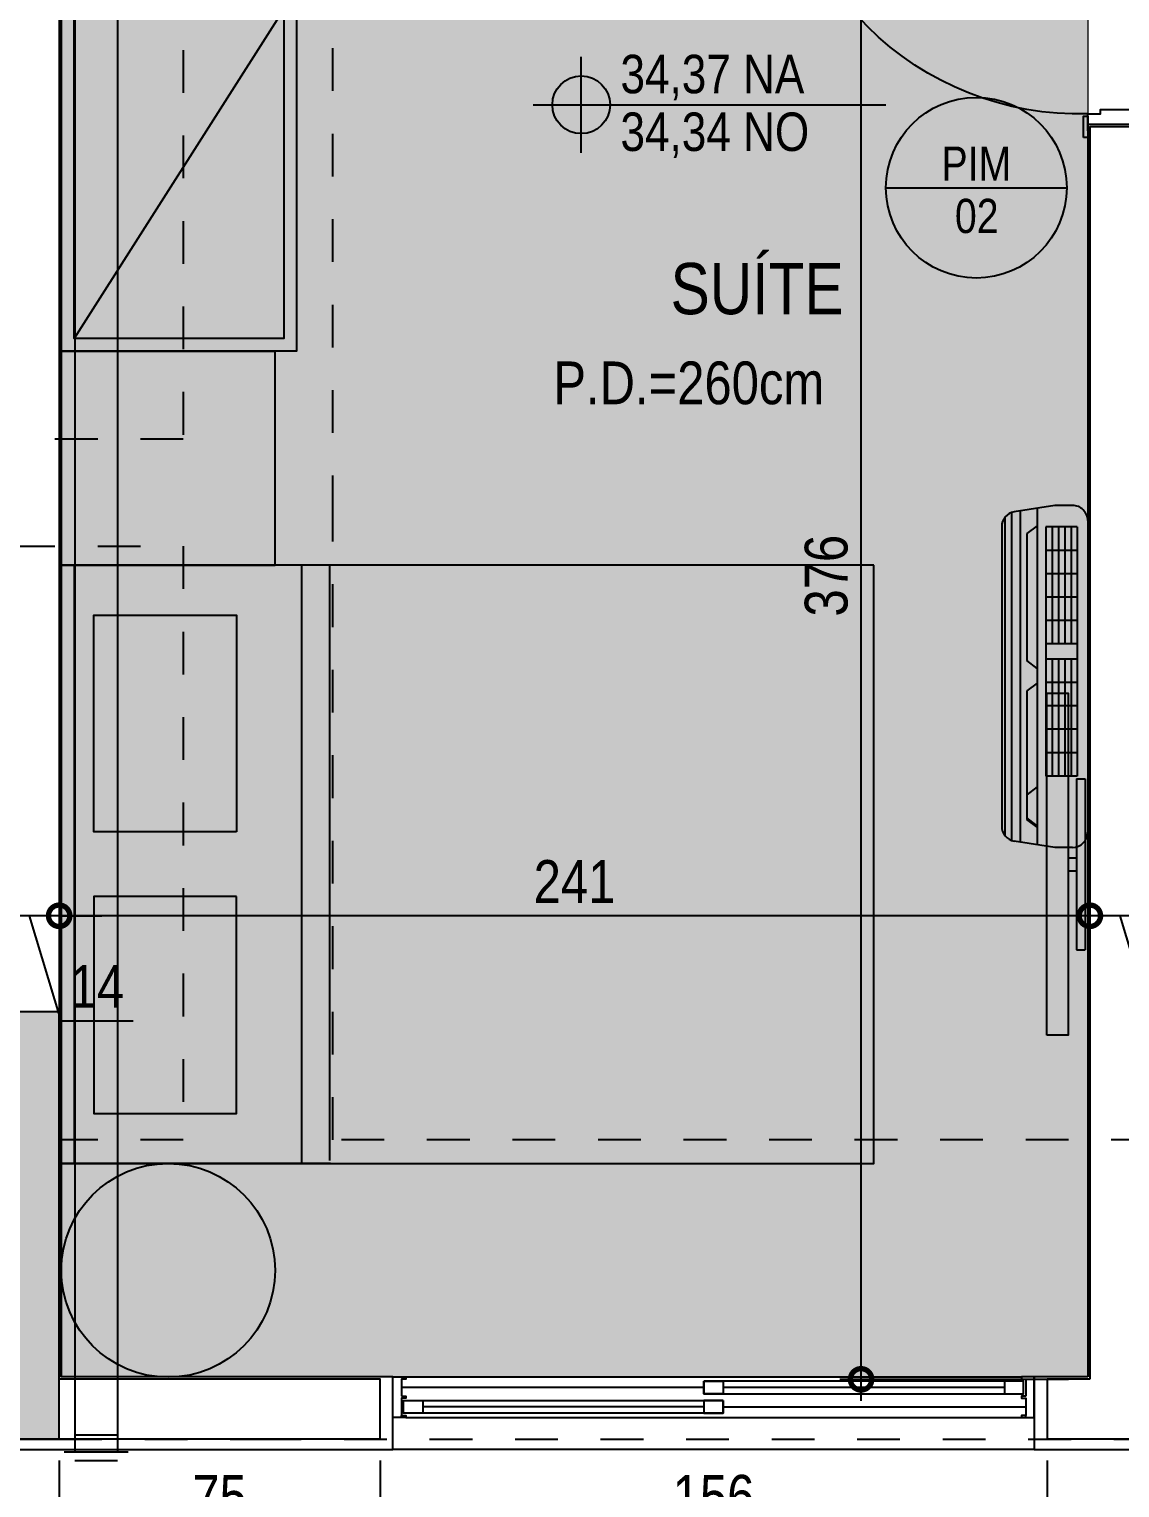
# Model space of a CAD drawing. Header units: metres. Extents: x -23 to 570, y -54 to 184.
# Drawn here: x 14.88 to 17.43, y -3.114 to 0.299 of the extents above; entities that cross this region are included whole.
import ezdxf
from ezdxf.enums import TextEntityAlignment as Align

# ---------------------------------------------------------------- set-up
doc = ezdxf.new("R2010")
doc.units = ezdxf.units.M
doc.header["$PDMODE"] = 35
for name, pattern in [('DASHEDX2', [1.5, 1, -0.5]), ('PUC$0$DASHEDX2', [1.5, 1, -0.5]), ('PUC$0$HIDDEN2', [0.1875, 0.125, -0.0625])]:
    doc.linetypes.add(name, pattern=pattern)
for name, color, linetype in [('1', 232, 'DASHEDX2'), ('4', 2, 'Continuous'), ('ARQ-DIM', 2, 'Continuous'), ('ARQ-SIM', 1, 'Continuous'), ('ARQ-TXT', 2, 'Continuous'), ('PUC$0$ARQ-ALV ACAB', 4, 'Continuous'), ('PUC$0$ARQ-ALV OSSO', 5, 'Continuous'), ('PUC$0$ARQ-AUX', 7, 'Continuous'), ('PUC$0$ARQ-AUX1 @ 1', 1, 'Continuous'), ('PUC$0$ARQ-CAX @ 1', 1, 'Continuous'), ('PUC$0$ARQ-ENCH', 1, 'Continuous'), ('PUC$0$ARQ-MOB', 7, 'Continuous'), ('PUC$0$ARQ-MOB @ 1', 7, 'Continuous'), ('PUC$0$ARQ-PRJ', 7, 'PUC$0$DASHEDX2'), ('PUC$0$MAUROAMARELO', 162, 'Continuous')]:
    doc.layers.add(name, color=color, linetype=linetype)
doc.layers.add('PUC$0$ARQ-FORRO', color=9, linetype='Continuous', lineweight=5)
doc.styles.add('Adesa', font='ARIALN.TTF')
doc.dimstyles.new('ADESA 1-0050', dxfattribs={"dimtxt": 0.1, "dimasz": 0.1, "dimexe": 0.05, "dimexo": 0.05, "dimgap": 0.03, "dimtad": 1, "dimdec": 1, "dimlfac": 100, "dimzin": 12, "dimtxsty": 'Adesa', "dimblk": 'DOTSMALL', "dimcen": 1, "dimdle": 0.05, "dimclrd": 1, "dimclre": 1, "dimclrt": 256, "dimazin": 3, "dimtm": 1e-09, "dimtfac": 1, "dimtdec": 1, "dimtmove": 1, "dimatfit": 0, "dimldrblk": 'DOTSMALL', "dimfxl": 0.8, "dimtvp": 2, "dimtolj": 1, "dimtzin": 0, "dimarcsym": 0})

# ---------------------------------------------------------------- blocks, each defined once
blk = doc.blocks.new('_DotSmall')
at = {"color": 0, "linetype": 'ByBlock', "const_width": 0.5}
blk.add_lwpolyline([(-0.0625, 0, 1), (0.0625, 0, 1)], format="xyb", close=True, dxfattribs=at)
blk = doc.blocks.new('*D247')
at = {"layer": 'ARQ-DIM', "color": 1, "lineweight": -2, "transparency": 16777216}
for p, q in [((17.2603, -3.05), (17.2603, -3.2653)), ((18.89, -3.05), (18.89, -3.2653)), ((18.94, -3.2153), (17.2103, -3.2153))]:
    blk.add_line(p, q, dxfattribs=at)
at = {"layer": 'Defpoints', "color": 0, "transparency": 16777216}
for p in [(17.2603, -3, 0), (18.89, -3, 0), (17.2603, -3.2153)]:
    blk.add_point(p, dxfattribs=at)
at = {"layer": 'ARQ-DIM', "color": 1, "lineweight": -2, "transparency": 16777216, "xscale": 0.1, "yscale": 0.1, "zscale": 0.1, "rotation": 180}
blk.add_blockref('_DotSmall', (17.2603, -3.2153), dxfattribs=at)
at = {"layer": 'ARQ-DIM', "color": 1, "lineweight": -2, "transparency": 16777216, "xscale": 0.1, "yscale": 0.1, "zscale": 0.1}
blk.add_blockref('_DotSmall', (18.89, -3.2153), dxfattribs=at)
at = {"layer": 'ARQ-DIM', "transparency": 16777216, "insert": (18.0751, -3.1342), "char_height": 0.1, "attachment_point": 5, "style": 'Adesa'}
blk.add_mtext('\\A1;163', dxfattribs=at)
blk = doc.blocks.new('*D248')
at = {"layer": 'ARQ-DIM', "color": 1, "lineweight": -2, "transparency": 16777216}
for p, q in [((15.7003, -3.05), (15.7003, -3.2653)), ((17.2603, -3.05), (17.2603, -3.2653)), ((17.3103, -3.2153), (15.6503, -3.2153))]:
    blk.add_line(p, q, dxfattribs=at)
at = {"layer": 'Defpoints', "color": 0, "transparency": 16777216}
for p in [(15.7003, -3, 0), (17.2603, -3, 0), (15.7003, -3.2153)]:
    blk.add_point(p, dxfattribs=at)
at = {"layer": 'ARQ-DIM', "color": 1, "lineweight": -2, "transparency": 16777216, "xscale": 0.1, "yscale": 0.1, "zscale": 0.1, "rotation": 180}
blk.add_blockref('_DotSmall', (15.7003, -3.2153), dxfattribs=at)
at = {"layer": 'ARQ-DIM', "color": 1, "lineweight": -2, "transparency": 16777216, "xscale": 0.1, "yscale": 0.1, "zscale": 0.1}
blk.add_blockref('_DotSmall', (17.2603, -3.2153), dxfattribs=at)
at = {"layer": 'ARQ-DIM', "transparency": 16777216, "insert": (16.4803, -3.1342), "char_height": 0.1, "attachment_point": 5, "style": 'Adesa'}
blk.add_mtext('\\A1;156', dxfattribs=at)
blk = doc.blocks.new('*D249')
at = {"layer": 'ARQ-DIM', "color": 1, "lineweight": -2, "transparency": 16777216}
for p, q in [((14.95, -3.05), (14.95, -3.2653)), ((15.7003, -3.05), (15.7003, -3.2653)), ((15.7503, -3.2153), (14.9, -3.2153))]:
    blk.add_line(p, q, dxfattribs=at)
at = {"layer": 'Defpoints', "color": 0, "transparency": 16777216}
for p in [(14.95, -3, 0), (15.7003, -3, 0), (14.95, -3.2153)]:
    blk.add_point(p, dxfattribs=at)
at = {"layer": 'ARQ-DIM', "color": 1, "lineweight": -2, "transparency": 16777216, "xscale": 0.1, "yscale": 0.1, "zscale": 0.1, "rotation": 180}
blk.add_blockref('_DotSmall', (14.95, -3.2153), dxfattribs=at)
at = {"layer": 'ARQ-DIM', "color": 1, "lineweight": -2, "transparency": 16777216, "xscale": 0.1, "yscale": 0.1, "zscale": 0.1}
blk.add_blockref('_DotSmall', (15.7003, -3.2153), dxfattribs=at)
at = {"layer": 'ARQ-DIM', "transparency": 16777216, "insert": (15.3251, -3.1344), "char_height": 0.1, "attachment_point": 5, "style": 'Adesa'}
blk.add_mtext('\\A1;75', dxfattribs=at)
blk = doc.blocks.new('*D261')
at = {"layer": 'ARQ-DIM', "color": 1, "lineweight": -2, "transparency": 16777216}
for p, q in [((17.3603, -1.6488), (17.3603, -1.8254)), ((17.5003, -1.6488), (17.5003, -1.8254)), ((17.3603, -1.7754), (17.2603, -1.7754)), ((17.5003, -1.7754), (17.3603, -1.7754)), ((17.5003, -1.7754), (17.3603, -1.7754)), ((17.4303, -1.7754), (17.504, -2.021)), ((17.5003, -1.7754), (17.6003, -1.7754)), ((17.504, -2.021), (17.6735, -2.021))]:
    blk.add_line(p, q, dxfattribs=at)
at = {"layer": 'Defpoints', "color": 0, "transparency": 16777216}
for p in [(17.3603, -1.5988, 0), (17.5003, -1.5988, 0), (17.3603, -1.7754)]:
    blk.add_point(p, dxfattribs=at)
at = {"layer": 'ARQ-DIM', "color": 1, "lineweight": -2, "transparency": 16777216, "xscale": 0.1, "yscale": 0.1, "zscale": 0.1}
blk.add_blockref('_DotSmall', (17.3603, -1.7754), dxfattribs=at)
at = {"layer": 'ARQ-DIM', "color": 1, "lineweight": -2, "transparency": 16777216, "xscale": 0.1, "yscale": 0.1, "zscale": 0.1, "rotation": 180}
blk.add_blockref('_DotSmall', (17.5003, -1.7754), dxfattribs=at)
at = {"layer": 'ARQ-DIM', "transparency": 16777216, "insert": (17.5887, -1.9408), "char_height": 0.1, "attachment_point": 5, "style": 'Adesa'}
blk.add_mtext('\\A1;14', dxfattribs=at)
blk = doc.blocks.new('*D262')
at = {"layer": 'ARQ-DIM', "color": 1, "lineweight": -2, "transparency": 16777216}
for p, q in [((17.3603, -1.6488), (17.3603, -1.8254)), ((14.95, -1.7272), (14.95, -1.8254)), ((17.4103, -1.7754), (14.9, -1.7754))]:
    blk.add_line(p, q, dxfattribs=at)
at = {"layer": 'Defpoints', "color": 0, "transparency": 16777216}
for p in [(17.3603, -1.5988, 0), (14.95, -1.6772, 0), (14.95, -1.7754)]:
    blk.add_point(p, dxfattribs=at)
at = {"layer": 'ARQ-DIM', "color": 1, "lineweight": -2, "transparency": 16777216, "xscale": 0.1, "yscale": 0.1, "zscale": 0.1, "rotation": 180}
blk.add_blockref('_DotSmall', (14.95, -1.7754), dxfattribs=at)
at = {"layer": 'ARQ-DIM', "color": 1, "lineweight": -2, "transparency": 16777216, "xscale": 0.1, "yscale": 0.1, "zscale": 0.1}
blk.add_blockref('_DotSmall', (17.3603, -1.7754), dxfattribs=at)
at = {"layer": 'ARQ-DIM', "transparency": 16777216, "insert": (16.1551, -1.6952), "char_height": 0.1, "attachment_point": 5, "style": 'Adesa'}
blk.add_mtext('\\A1;241', dxfattribs=at)
blk = doc.blocks.new('*D263')
at = {"layer": 'ARQ-DIM', "color": 1, "lineweight": -2, "transparency": 16777216}
for p, q in [((14.81, -1.7272), (14.81, -1.8254)), ((14.95, -1.7272), (14.95, -1.8254)), ((14.81, -1.7754), (14.71, -1.7754)), ((14.95, -1.7754), (14.81, -1.7754)), ((14.95, -1.7754), (14.81, -1.7754)), ((14.88, -1.7754), (14.9537, -2.021)), ((14.95, -1.7754), (15.05, -1.7754)), ((14.9537, -2.021), (15.1231, -2.021))]:
    blk.add_line(p, q, dxfattribs=at)
at = {"layer": 'Defpoints', "color": 0, "transparency": 16777216}
for p in [(14.81, -1.6772, 0), (14.95, -1.6772, 0), (14.81, -1.7754)]:
    blk.add_point(p, dxfattribs=at)
at = {"layer": 'ARQ-DIM', "color": 1, "lineweight": -2, "transparency": 16777216, "xscale": 0.1, "yscale": 0.1, "zscale": 0.1}
blk.add_blockref('_DotSmall', (14.81, -1.7754), dxfattribs=at)
at = {"layer": 'ARQ-DIM', "color": 1, "lineweight": -2, "transparency": 16777216, "xscale": 0.1, "yscale": 0.1, "zscale": 0.1, "rotation": 180}
blk.add_blockref('_DotSmall', (14.95, -1.7754), dxfattribs=at)
at = {"layer": 'ARQ-DIM', "transparency": 16777216, "insert": (15.0384, -1.9408), "char_height": 0.1, "attachment_point": 5, "style": 'Adesa'}
blk.add_mtext('\\A1;14', dxfattribs=at)
blk = doc.blocks.new('*D23')
at = {"layer": 'ARQ-DIM', "color": 1, "lineweight": -2, "transparency": 16777216}
for p, q in [((16.8252, -2.91), (16.8252, 0.9507)), ((16.9702, 0.9007), (16.7752, 0.9007)), ((17.3103, -2.86), (16.7752, -2.86))]:
    blk.add_line(p, q, dxfattribs=at)
at = {"layer": 'Defpoints', "color": 0, "transparency": 16777216}
for p in [(16.8252, 0.9007), (17.0202, 0.9007, 0), (17.3603, -2.86, 0)]:
    blk.add_point(p, dxfattribs=at)
at = {"layer": 'ARQ-DIM', "color": 1, "lineweight": -2, "transparency": 16777216, "xscale": 0.1, "yscale": 0.1, "zscale": 0.1}
for p, rotation in [((16.8252, 0.9007), 90), ((16.8252, -2.86), 270)]:
    blk.add_blockref('_DotSmall', p, dxfattribs=dict(at, rotation=rotation))
at = {"layer": 'ARQ-DIM', "transparency": 16777216, "insert": (16.7442, -0.9797), "char_height": 0.1, "attachment_point": 5, "rotation": 90, "style": 'Adesa'}
blk.add_mtext('\\A1;376', dxfattribs=at)
blk = doc.blocks.new('NipAcOs')
at = {"layer": 'ARQ-SIM'}
h = blk.add_hatch(color=256, dxfattribs=at)
h.dxf.hatch_style = 1
h.paths.add_polyline_path([(0, 0.15, 0.414214), (-0.15, 0), (0, 0)])
h.paths.add_polyline_path([(0.15, 0), (0, 0), (0, -0.15, 0.414214)])
for p, q in [((0, -0.25), (0, 0.25)), ((-0.25, 0), (0.15, 0)), ((0.15, 0), (1.5834, 0))]:
    blk.add_line(p, q, dxfattribs=at)
blk.add_circle((0, 0), 0.15, dxfattribs=at)
at = {"style": 'Adesa'}
for p in [(0.204, 0.06), (0.204, -0.24)]:
    blk.add_attdef('000,00', p, '', height=0.2, dxfattribs=at)
blk = doc.blocks.new('TIPO COTA$0$Chamada_planta')
at = {"layer": 'ARQ-SIM'}
blk.add_line((-1.409, 0), (1.409, 0), dxfattribs=at)
blk.add_circle((0, 0), 1.409, dxfattribs=at)
at = {"layer": 'ARQ-SIM', "color": 2, "style": 'Adesa'}
for tag, p in [('NUMERO', (0, 0.234)), ('C.D.', (0, -0.272))]:
    blk.add_attdef(tag, text='', height=0.5, dxfattribs=at).set_placement(p, align=Align.MIDDLE_CENTER)
blk = doc.blocks.new('*U2409')
for points in [[(-0.765, 0.01), (-0.715, 0.01), (-0.715, 0), (-0.765, 0)], [(0.045, 0.01), (-0.005, 0.01), (-0.005, 0), (0.045, 0)], [(-0.775, -0.16), (-0.725, -0.16), (-0.725, -0.15), (-0.775, -0.15)], [(0, -0.15), (0, -0.87), (-0.03, -0.87), (-0.03, -0.15)], [(0.055, -0.16), (0.005, -0.16), (0.005, -0.15), (0.055, -0.15)]]:
    blk.add_lwpolyline(points, close=True)
for points in [[(-0.76, -0.15), (-0.72, -0.15), (-0.72, -0.12), (-0.71, -0.12), (-0.71, 0), (-0.745, 0), (-0.745, -0.15)], [(0.04, -0.15), (0, -0.15), (0, -0.12), (-0.01, -0.12), (-0.01, 0), (0.025, 0), (0.025, -0.15)]]:
    blk.add_lwpolyline(points)
at = {"layer": 'PUC$0$ARQ-PRJ'}
blk.add_arc((-0.0208, -0.1708), 0.6995, 178.2986, 271.7014, dxfattribs=at)
blk = doc.blocks.new('*U2429')
at = {"color": 0, "linetype": 'ByBlock', "ltscale": 0.5}
for points in [[(0.02, -0.045), (0.03, -0.045), (0.03, -0.05), (0.02, -0.05), (0.02, -0.09), (0.03, -0.09), (0.03, -0.095), (0.02, -0.095), (0.02, -0.09), (0.03, -0.09), (0.03, -0.095), (0, -0.095), (0, 0), (0.03, 0), (0.03, -0.005), (0.02, -0.005), (0.02, -0.045)], [(1.48, -0.045), (1.47, -0.045), (1.47, -0.05), (1.48, -0.05), (1.48, -0.09), (1.47, -0.09), (1.47, -0.095), (1.48, -0.095), (1.48, -0.09), (1.47, -0.09), (1.47, -0.095), (1.5, -0.095), (1.5, 0), (1.47, 0), (1.47, -0.005), (1.48, -0.005), (1.48, -0.045)], [(0.025, -0.01), (0.07, -0.01), (0.07, -0.04), (0.025, -0.04)], [(0.7725, -0.01), (0.7275, -0.01), (0.7275, -0.04), (0.7725, -0.04)], [(0.7275, -0.055), (0.7725, -0.055), (0.7725, -0.085), (0.7275, -0.085)], [(1.475, -0.055), (1.43, -0.055), (1.43, -0.085), (1.475, -0.085)]]:
    blk.add_lwpolyline(points, close=True, dxfattribs=at)
at = {"color": 8, "linetype": 'ByBlock', "ltscale": 0.5}
for points in [[(1.47, 0), (0.03, 0)], [(0.7725, -0.025), (1.48, -0.025)], [(0.7275, -0.07), (0.02, -0.07)], [(1.47, -0.095), (0.03, -0.095)]]:
    blk.add_lwpolyline(points, dxfattribs=at)
at = {"color": 7, "linetype": 'ByBlock', "ltscale": 0.5}
for points in [[(0.7725, -0.01), (0.7725, -0.04), (0.025, -0.04), (0.025, -0.01)], [(0.7275, -0.055), (0.7275, -0.085), (1.475, -0.085), (1.475, -0.055)]]:
    blk.add_lwpolyline(points, close=True, dxfattribs=at)
for points in [[(0.07, -0.025), (0.7275, -0.025)], [(0.7725, -0.07), (1.43, -0.07)]]:
    blk.add_lwpolyline(points, dxfattribs=at)
blk = doc.blocks.new('PUC$0$pl apto tipo 2 puc')
at = {"layer": 'PUC$0$ARQ-ALV ACAB'}
blk.add_lwpolyline([(-17.3641, 2.8554), (-17.2391, 2.8554), (-17.2391, 3.0254), (-18.9288, 3.0251), (-18.9288, 2.8554), (-17.5141, 2.8554), (-17.5141, -0.0745), (-17.3641, -0.0745)], close=True, dxfattribs=at)
at = {"layer": 'PUC$0$ARQ-ALV ACAB', "elevation": 0}
blk.add_lwpolyline([(-14.609, 3.0254), (-15.7391, 3.0254), (-15.7391, 2.8554), (-14.9638, 2.8554)], dxfattribs=at)
at = {"layer": 'PUC$0$ARQ-ALV ACAB'}
blk.add_lwpolyline([(-14.9638, -0.8945), (-14.9638, 2.8554)], dxfattribs=at)
at = {"layer": 'PUC$0$ARQ-ALV OSSO'}
for points in [[(-17.3691, 2.8604), (-17.2691, 2.8604), (-17.2691, 3.0004), (-18.8988, 3.0004), (-18.8988, 2.8604), (-17.5091, 2.8604), (-17.5091, -0.0695), (-17.3691, -0.0695), (-17.3691, 2.8604)], [(-14.9588, -0.8995), (-14.9588, 2.8604)]]:
    blk.add_lwpolyline(points, dxfattribs=at)
at = {"layer": 'PUC$0$ARQ-ALV OSSO', "elevation": 0}
blk.add_lwpolyline([(-14.609, 3.0004), (-15.7091, 3.0004), (-15.7091, 2.8604), (-14.9588, 2.8604)], dxfattribs=at)
at = {"layer": 'PUC$0$ARQ-AUX', "elevation": 0}
blk.add_lwpolyline([(-17.2391, 3.0254), (-15.7391, 3.0254)], dxfattribs=at)
at = {"layer": 'PUC$0$ARQ-AUX1 @ 1', "xscale": -1, "rotation": 180}
blk.add_blockref('*U2429', (-17.2391, 2.8554, 0), dxfattribs=at)
at = {"layer": 'PUC$0$ARQ-CAX @ 1', "xscale": -1.000000000000003, "rotation": 90}
blk.add_blockref('*U2409', (-17.5141, -0.8195), dxfattribs=at)
blk = doc.blocks.new('PUC$0$ARQ-MOB-CAMA CASAL')
at = {"layer": 'PUC$0$ARQ-MOB'}
for p, q in [((-0.7, -0.6292), (-0.7, 0)), ((-0.7, 0), (0.7, 0)), ((0.7, -0.6291), (0.7, 0)), ((0.7, -0.03), (-0.7, -0.03)), ((0.7, -0.5621), (-0.7, -0.562)), ((0.7, -0.6273), (-0.693, -0.6273)), ((-0.6992, -0.8531), (-0.6987, -0.8534)), ((-0.675, -1.9), (0.675, -1.9))]:
    blk.add_line(p, q, dxfattribs=at)
at = {"layer": 'PUC$0$ARQ-MOB', "flags": 128}
for points in [[(0.7, -1.9), (0.7, 0), (-0.7, 0), (-0.7, -1.9)], [(0.7, -1.9001), (0.7, -0.0001), (-0.7, -0.0001), (-0.7, -1.9001)], [(-0.0756, -0.4095), (-0.0756, -0.0762), (-0.5831, -0.0762), (-0.5831, -0.4095)], [(-0.0756, -0.4096), (-0.0756, -0.0763), (-0.5831, -0.0763), (-0.5831, -0.4096)], [(0.0756, -0.4095), (0.0756, -0.0762), (0.5831, -0.0762), (0.5831, -0.4095)], [(0.0756, -0.4096), (0.0756, -0.0763), (0.5831, -0.0763), (0.5831, -0.4096)]]:
    blk.add_lwpolyline(points, close=True, dxfattribs=at)
at = {"layer": 'PUC$0$ARQ-MOB'}
blk.add_lwpolyline([(0.7, -0.5001), (1.2, -0.5001), (1.2, -0.0001), (0.7, -0.0001)], close=True, dxfattribs=at)
blk.add_circle((-0.95, -0.25), 0.25, dxfattribs=at)
blk = doc.blocks.new('*U2549')
at = {"flags": 128}
for points in [[(0.8305, 0), (0.8305, 0.55), (0, 0.55), (0, 0)], [(0.8005, 0.03), (0.8005, 0.52), (0.03, 0.52), (0.03, 0.03)]]:
    blk.add_lwpolyline(points, close=True, dxfattribs=at)
blk.add_lwpolyline([(0.8005, 0.52), (0.03, 0.03)], dxfattribs=at)
blk = doc.blocks.new('*U2466')
for p, q in [((-0.2, -0.02), (-0.2, 0)), ((0.2, -0.02), (0.2, 0)), ((-0.015, -0.04), (-0.015, -0.02)), ((0.015, -0.04), (0.015, -0.02))]:
    blk.add_line(p, q)
for points in [[(0.2, 0), (-0.2, 0)], [(0.2, -0.02), (-0.2, -0.02)]]:
    blk.add_lwpolyline(points)
blk.add_lwpolyline([(-0.4, -0.09), (0.4, -0.09), (0.4, -0.04), (-0.4, -0.04)], close=True)
blk = doc.blocks.new('PUC$0$layout puc 4')
at = {"layer": 'PUC$0$ARQ-MOB', "xscale": -1, "rotation": 270}
blk.add_blockref('*U2549', (9.4, 2.4002, 0), dxfattribs=at)
at = {"layer": 'PUC$0$ARQ-MOB', "rotation": 90.00138197641562}
blk.add_blockref('PUC$0$ARQ-MOB-CAMA CASAL', (9.3999, 1.2), dxfattribs=at)
at = {"layer": 'PUC$0$ARQ-MOB @ 1', "xscale": -1, "rotation": 270}
blk.add_blockref('*U2466', (11.7943, 1.2), dxfattribs=at)
blk = doc.blocks.new('PUC$0$pl forro 4')
at = {"layer": 'PUC$0$ARQ-FORRO'}
h = blk.add_hatch(color=256, dxfattribs=at)
h.dxf.hatch_style = 1
h.paths.add_polyline_path([(0, 3.7499), (2.4003, 3.7499), (2.4003, 0), (0, 0)])
at = {"layer": 'PUC$0$ARQ-FORRO', "elevation": 0}
blk.add_lwpolyline([(0, 3.7499), (2.4003, 3.7499), (2.4003, 0), (0, 0)], close=True, dxfattribs=at)
blk = doc.blocks.new('PUC$0$Q1')
at = {"layer": 'PUC$0$MAUROAMARELO'}
for p, q in [((240.8957, -387.0957), (240.1949, -387.0957)), ((240.1453, -387.22), (240.16, -387.125)), ((240.9288, -387.1183), (240.1619, -387.1183)), ((240.9168, -387.1027), (240.1738, -387.1027)), ((240.9453, -387.22), (240.9307, -387.125)), ((240.9328, -387.1387), (240.1577, -387.1387)), ((240.1927, -387.1785), (240.2109, -387.1547)), ((240.1959, -387.1785), (240.2142, -387.1547)), ((240.2684, -387.1547), (240.2109, -387.1547)), ((240.5115, -387.1547), (240.2142, -387.1547)), ((240.2867, -387.1785), (240.2684, -387.1547)), ((240.5298, -387.1785), (240.5115, -387.1547)), ((240.5641, -387.1785), (240.5823, -387.1547)), ((240.8797, -387.1547), (240.5823, -387.1547)), ((240.898, -387.1785), (240.8797, -387.1547)), ((240.9389, -387.1785), (240.151, -387.1785)), ((240.1453, -387.2614), (240.1453, -387.22)), ((240.3122, -387.2718), (240.3122, -387.1987)), ((240.6214, -387.1987), (240.3122, -387.1987)), ((240.4202, -387.2135), (240.3122, -387.2135)), ((240.4202, -387.2283), (240.3122, -387.2283)), ((240.3669, -387.2718), (240.3669, -387.1987)), ((240.4833, -387.2135), (240.4202, -387.2135)), ((240.4833, -387.2283), (240.4202, -387.2283)), ((240.4217, -387.2718), (240.4217, -387.1987)), ((240.4764, -387.2718), (240.4764, -387.1987)), ((240.5464, -387.2135), (240.4833, -387.2135)), ((240.5464, -387.2283), (240.4833, -387.2283)), ((240.5311, -387.2718), (240.5311, -387.1987)), ((240.5859, -387.2135), (240.5464, -387.2135)), ((240.5859, -387.2283), (240.5464, -387.2283)), ((240.5859, -387.2718), (240.5859, -387.1987)), ((240.6214, -387.2718), (240.6214, -387.1987)), ((240.895, -387.1987), (240.6214, -387.1987)), ((240.7294, -387.2135), (240.6214, -387.2135)), ((240.7294, -387.2283), (240.6214, -387.2283)), ((240.6761, -387.2718), (240.6761, -387.1987)), ((240.7925, -387.2135), (240.7294, -387.2135)), ((240.7925, -387.2283), (240.7294, -387.2283)), ((240.7308, -387.2718), (240.7308, -387.1987)), ((240.7856, -387.2718), (240.7856, -387.1987)), ((240.8556, -387.2135), (240.7925, -387.2135)), ((240.8556, -387.2283), (240.7925, -387.2283)), ((240.8403, -387.2718), (240.8403, -387.1987)), ((240.895, -387.2135), (240.8556, -387.2135)), ((240.895, -387.2283), (240.8556, -387.2283)), ((240.895, -387.2718), (240.895, -387.1987)), ((240.9453, -387.2614), (240.9453, -387.22)), ((240.4202, -387.2431), (240.3122, -387.2431)), ((240.4202, -387.2578), (240.3122, -387.2578)), ((240.4833, -387.2431), (240.4202, -387.2431)), ((240.4833, -387.2578), (240.4202, -387.2578)), ((240.5464, -387.2431), (240.4833, -387.2431)), ((240.5464, -387.2578), (240.4833, -387.2578)), ((240.5859, -387.2431), (240.5464, -387.2431)), ((240.5859, -387.2578), (240.5464, -387.2578)), ((240.7294, -387.2431), (240.6214, -387.2431)), ((240.7294, -387.2578), (240.6214, -387.2578)), ((240.7925, -387.2431), (240.7294, -387.2431)), ((240.7925, -387.2578), (240.7294, -387.2578)), ((240.8556, -387.2431), (240.7925, -387.2431)), ((240.8556, -387.2578), (240.7925, -387.2578)), ((240.895, -387.2431), (240.8556, -387.2431)), ((240.895, -387.2578), (240.8556, -387.2578)), ((240.9098, -387.2969), (240.1808, -387.2969)), ((240.6214, -387.2718), (240.3122, -387.2718)), ((240.895, -387.2718), (240.6214, -387.2718))]:
    blk.add_line(p, q, dxfattribs=at)
for centre, start, end in [((240.1949, -387.1312), 90, 170), ((240.8957, -387.1312), 10, 90), ((240.1808, -387.2614), 180, 270), ((240.9098, -387.2614), 270, 0)]:
    blk.add_arc(centre, 0.0355, start, end, dxfattribs=at)
blk = doc.blocks.new('PUC$0$A$C7dadc6fb')
at = {"layer": 'PUC$0$MAUROAMARELO', "rotation": 89.99999999999999}
blk.add_blockref('PUC$0$Q1', (-395.2166, -238.9266), dxfattribs=at)
blk = doc.blocks.new('PUC$0$E2')
at = {"layer": 'PUC$0$ARQ-PRJ'}
for p, q in [((305.3871, -368.5577), (305.5371, -368.5577)), ((305.4121, -368.5377), (305.5121, -368.5377)), ((305.4121, -368.5977), (305.4121, -368.5577)), ((305.5121, -368.5977), (305.5121, -368.5577)), ((305.4121, -368.5977), (305.5121, -368.5977))]:
    blk.add_line(p, q, dxfattribs=at)
blk = doc.blocks.new('PUC$0$A$Cc442750d')
at = {"layer": 'PUC$0$ARQ-PRJ', "linetype": 'PUC$0$HIDDEN2', "ltscale": 50}
for p, q in [((0.0365, 1.0287), (0.0365, -4.0396)), ((0.1365, 1.0287), (0.1365, -4.0396))]:
    blk.add_line(p, q, dxfattribs=at)
at = {"layer": 'PUC$0$ARQ-PRJ', "rotation": 180}
blk.add_blockref('PUC$0$E2', (305.5486, -372.6285), dxfattribs=at)
blk = doc.blocks.new('PUC')
blk.add_blockref('PUC$0$A$Cc442750d', (14.95, 1.0403, 0))
at = {"layer": 'PUC$0$ARQ-ALV OSSO', "rotation": 180}
blk.add_blockref('PUC$0$pl apto tipo 2 puc', (-0.0088, 0.0012, 0), dxfattribs=at)
at = {"layer": 'PUC$0$ARQ-ENCH'}
blk.add_blockref('PUC$0$A$C7dadc6fb', (25.275, -2.8342, 0), dxfattribs=at)
at = {"layer": 'PUC$0$ARQ-FORRO'}
blk.add_blockref('PUC$0$pl forro 4', (14.955, -2.8542), dxfattribs=at)
at = {"layer": 'PUC$0$ARQ-MOB', "color": 6}
blk.add_blockref('PUC$0$layout puc 4', (5.555, -2.855, 0), dxfattribs=at)
blk = doc.blocks.new('est-lo-07-6sb-r00')
at = {"layer": '4'}
h = blk.add_hatch(color=8, dxfattribs=at)
h.dxf.hatch_style = 1
h.paths.add_polyline_path([(213.004314, 592.98646), (232.004314, 592.98646), (232.004314, 743.98646), (213.004314, 743.98646)], flags=17)
h.paths.add_polyline_path([(517.003016, 942.98646), (353.003016, 942.98646), (353.003016, 923.986062), (498.003016, 923.986062), (498.003016, 465.008359), (498.003039, 465.008359), (498.003039, 450.008359), (498.003039, 395.98646), (517.003016, 395.98646)])
h.paths.add_polyline_path([(3672.003309, 253.001099), (3672.003309, 388.001099), (3637.003309, 388.001099), (3637.003309, 253.001099)])
h.paths.add_polyline_path([(3637.003309, 942.98646), (3637.003194, 872.98646), (3653.003309, 872.98646), (3653.003309, 599.001099), (3637.003309, 599.001099), (3637.003309, 539.001099), (3672.003309, 539.001099), (3672.003309, 942.98646)])
h.paths.add_polyline_path([(3672.003424, 102.001099), (3637.003309, 102.001099), (3637.003309, 42.001099), (3653.003307, 42.001099), (3653.003307, -229.998901), (3637.003309, -229.998901), (3637.003309, -299.998901), (3672.003424, -299.998901)])
h.paths.add_polyline_path([(3075.003309, -299.999844), (3110.003309, -299.999844), (3110.003309, -199.999844), (3075.003309, -199.999844)])
h.paths.add_polyline_path([(3075.003309, 270.500177), (3110.003309, 270.500177), (3110.003309, 370.500177), (3075.003309, 370.500177)])
h.paths.add_polyline_path([(520.003309, 942.98646), (520.003309, 395.98646), (555.003309, 395.98646), (555.003309, 451.98646), (539.003309, 451.98646), (539.003309, 872.98646), (555.003309, 872.98646), (555.003309, 942.98646)])
h.paths.add_polyline_path([(-2102.995138, 253.000177), (-2102.995138, 388.000177), (-2137.995138, 388.000177), (-2137.995138, 253.000177)])
h.paths.add_polyline_path([(-2137.995138, 101.999935), (-2137.995138, -299.999844), (-2102.995138, -299.999844), (-2102.995138, -229.999844), (-2118.995138, -229.999844), (-2118.995138, 41.999935), (-2102.995138, 41.999935), (-2102.995138, 101.999935)])
h.paths.add_polyline_path([(-2137.995141, 942.98646), (-2137.995141, 538.988972), (-2102.995141, 538.988972), (-2102.995141, 598.988972), (-2118.995141, 598.988972), (-2118.995141, 872.98646), (-2102.995141, 872.98646), (-2102.995141, 942.98646)])
h.paths.add_polyline_path([(520.003309, 245.003526), (520.003309, -299.999844), (555.003309, -299.999844), (555.003309, -229.999844), (539.003309, -229.999844), (539.003309, 185.003526), (555.003309, 185.003526), (555.003309, 245.003526)])
h.paths.add_polyline_path([(-34.995574, 942.98646), (-34.995574, 872.98646), (-18.995574, 872.98646), (-18.995574, 455.98646), (-34.995574, 455.98646), (-34.995574, 395.98646), (232.004426, 395.98646), (232.004426, 481.98646), (213.004426, 481.98646), (213.004426, 414.98646), (0.004426, 414.98646), (0.004426, 923.98646), (213.004426, 923.98646), (213.004426, 854.98646), (232.004426, 854.98646), (232.004426, 923.98646), (252.004426, 923.98646), (252.004426, 942.98646)])
h.paths.add_polyline_path([(3075.003309, 842.98646), (3110.003309, 842.98646), (3110.003309, 942.98646), (3075.003309, 942.98646)])
h.paths.add_polyline_path([(2530.003309, -299.999844), (2570.003309, -299.999844), (2570.003309, -199.999844), (2530.003309, -199.999844)])
h.paths.add_polyline_path([(2530.003309, 145.003526), (2570.003309, 145.003526), (2570.003309, 245.003526), (2530.003309, 245.003526)])
h.paths.add_polyline_path([(2530.003309, 395.98646), (2570.003309, 395.98646), (2570.003309, 495.98646), (2530.003309, 495.98646)])
h.paths.add_polyline_path([(2530.003309, 842.98646), (2570.003309, 842.98646), (2570.003309, 942.98646), (2530.003309, 942.98646)])
h.paths.add_polyline_path([(1995.003309, -299.999844), (2030.003309, -299.999844), (2030.003309, -199.999844), (1995.003309, -199.999844)])
h.paths.add_polyline_path([(1995.003309, 145.003526), (2030.003309, 145.003526), (2030.003309, 245.003526), (1995.003309, 245.003526)])
h.paths.add_polyline_path([(1995.003309, 395.98646), (2030.003309, 395.98646), (2030.003309, 495.98646), (1995.003309, 495.98646)])
h.paths.add_polyline_path([(1995.003309, 842.98646), (2030.003309, 842.98646), (2030.003309, 942.98646), (1995.003309, 942.98646)])
h.paths.add_polyline_path([(1460.003309, -299.999844), (1495.003309, -299.999844), (1495.003309, -199.999844), (1460.003309, -199.999844)])
h.paths.add_polyline_path([(1460.003309, 145.003526), (1495.003309, 145.003526), (1495.003309, 245.003526), (1460.003309, 245.003526)])
h.paths.add_polyline_path([(1460.176641, 395.98646), (1495.176641, 395.98646), (1495.176641, 495.98646), (1460.176641, 495.98646)])
h.paths.add_polyline_path([(1460.003309, 842.98646), (1495.003309, 842.98646), (1495.003309, 942.98646), (1460.003309, 942.98646)])
h.paths.add_polyline_path([(925.003309, -299.999844), (960.003309, -299.999844), (960.003309, -199.999844), (925.003309, -199.999844)])
h.paths.add_polyline_path([(925.003309, 145.003526), (960.003309, 145.003526), (960.003309, 245.003526), (925.003309, 245.003526)])
h.paths.add_polyline_path([(925.003309, 395.98646), (960.003309, 395.98646), (960.003309, 495.98646), (925.003309, 495.98646)])
h.paths.add_polyline_path([(925.003309, 842.98646), (960.003309, 842.98646), (960.003309, 942.98646), (925.003309, 942.98646)])
h.paths.add_polyline_path([(-1582.999721, -299.999844), (-1547.999721, -299.999844), (-1547.999721, -199.999844), (-1582.999721, -199.999844)])
h.paths.add_polyline_path([(-500.999721, -299.999844), (-465.999721, -299.999844), (-465.999721, -199.999844), (-500.999721, -199.999844)])
h.paths.add_polyline_path([(-1042.999721, -299.999844), (-1002.999721, -299.999844), (-1002.999721, -199.999844), (-1042.999721, -199.999844)])
h.paths.add_polyline_path([(-500.999721, 145.003526), (-465.999721, 145.003526), (-465.999721, 245.003526), (-500.999721, 245.003526)])
h.paths.add_polyline_path([(-1042.999721, 145.003526), (-1002.999721, 145.003526), (-1002.999721, 245.003526), (-1042.999721, 245.003526)])
h.paths.add_polyline_path([(-500.999721, 395.98646), (-465.999721, 395.98646), (-465.999721, 495.98646), (-500.999721, 495.98646)])
h.paths.add_polyline_path([(-1042.999721, 395.98646), (-1002.999721, 395.98646), (-1002.999721, 495.98646), (-1042.999721, 495.98646)])
h.paths.add_polyline_path([(-1582.999721, 270.500177), (-1547.999721, 270.500177), (-1547.999721, 370.500177), (-1582.999721, 370.500177)])
h.paths.add_polyline_path([(-500.999721, 842.98646), (-465.999721, 842.98646), (-465.999721, 942.98646), (-500.999721, 942.98646)])
h.paths.add_polyline_path([(-1042.999721, 842.98646), (-1002.999721, 842.98646), (-1002.999721, 942.98646), (-1042.999721, 942.98646)])
h.paths.add_polyline_path([(-1582.999721, 842.98646), (-1547.999721, 842.98646), (-1547.999721, 942.98646), (-1582.999721, 942.98646)])
h.paths.add_polyline_path([(-35, 245.003526), (-35, 185.003526), (-19, 185.003526), (-19, -230), (-35, -230), (-35, -300), (517, -300), (517, 245), (498, 245), (498, -281), (0, -281), (0, -19), (255, -19), (255, 245.003526), (178.5, 245.003526), (178.5, 226.003526), (236, 226.003526), (236, 0), (0, 0), (0, 226.003526), (57.5, 226.003526), (57.5, 245.003526)])
at = {"layer": '1'}
blk.add_line((1791.014771, -229.999844), (1559.010497, -229.999844), dxfattribs=at)
for points in [[(1524.010497, 165.003526), (1524.010497, -66.074496)], [(1559.010497, -84.573884), (1559.010497, 165.003526)], [(1524.010497, -66.074496), (1384.009683, -66.074496)], [(1559.010497, -229.999844), (1559.010497, -84.573884)], [(1384.009683, -91.074496), (1524.010497, -91.074496)], [(1524.010497, -91.074496), (1524.010497, -229.999844)], [(1524.010497, -229.999844), (1495.003309, -229.999844)], [(1495.003309, -299.999844), (1541.618532, -299.999844)], [(1541.618532, -299.999844), (1807.619105, -299.999844)]]:
    blk.add_lwpolyline(points, dxfattribs=at)
at = {"layer": '4', "linetype": 'Continuous'}
blk.add_lwpolyline([(1460.003309, -299.999844), (1495.003309, -299.999844), (1495.003309, -199.999844), (1460.003309, -199.999844), (1460.003309, -299.999844)], dxfattribs=at)

msp = doc.modelspace()

# ---------------------------------------------------------------- block references
msp.add_blockref('PUC', (0, 0))
at = {"linetype": 'Continuous', "xscale": 0.01, "yscale": 0.01, "zscale": 0.01}
msp.add_blockref('est-lo-07-6sb-r00', (0, 0), dxfattribs=at)
at = {"layer": 'ARQ-SIM'}
ref = msp.add_blockref('NipAcOs', (16.1708, 0.1219, 0), dxfattribs=dict(at, xscale=0.45, yscale=0.45, zscale=0.45))
ref.add_attrib('000,00', '34,34 NO', (16.2626, 0.0139, 0), dxfattribs={"layer": '0', "color": 2, "height": 0.09, "style": 'Adesa'})
ref.add_attrib('000,00', '34,37 NA', (16.2626, 0.1489, 0), dxfattribs={"layer": '0', "color": 2, "height": 0.09, "style": 'Adesa'})
ref = msp.add_blockref('TIPO COTA$0$Chamada_planta', (17.0948, -0.072, 0), dxfattribs=dict(at, xscale=0.15, yscale=0.15, zscale=0.15))
ref.add_attrib('NUMERO', 'PIM', dxfattribs={"color": 2, "height": 0.08, "style": 'Adesa'}).set_placement((17.0948, -0.0157, 0), align=Align.MIDDLE_CENTER)
ref.add_attrib('C.D.', '02', dxfattribs={"color": 2, "height": 0.08, "style": 'Adesa'}).set_placement((17.0957, -0.1381, 0), align=Align.MIDDLE_CENTER)

# ---------------------------------------------------------------- texts
at = {"layer": 'ARQ-TXT', "style": 'Adesa'}
for s, height, p in [('SUÍTE', 0.12, (16.5821, -0.2933, 0)), ('P.D.=260cm', 0.1, (16.4223, -0.5286, 0))]:
    msp.add_text(s, height=height, dxfattribs=at).set_placement(p, align=Align.MIDDLE)

# ---------------------------------------------------------------- dimensions: what is measured, and where the dimension line sits
at = {"layer": 'ARQ-DIM'}
for base, p1, p2, angle, picture, middle in [((16.8252, 0.9007), (17.3603, -2.86, 0), (17.0202, 0.9007, 0), 270, '*D23', (16.7442, -0.9797)), ((17.2603, -3.2153), (18.89, -3, 0), (17.2603, -3, 0), 180, '*D247', (18.0751, -3.1342))]:
    dim = msp.add_linear_dim(base=base, p1=p1, p2=p2, angle=angle, dimstyle='ADESA 1-0050', override={"dimdec": 0}, dxfattribs=at)
    dim.commit()
    dim.dimension.update_dxf_attribs({"geometry": picture, "text_midpoint": middle})
for base, p1, p2, picture, middle in [((14.95, -1.7754), (17.3603, -1.5988, 0), (14.95, -1.6772, 0), '*D262', (16.1551, -1.6952)), ((17.3603, -1.7754), (17.5003, -1.5988, 0), (17.3603, -1.5988, 0), '*D261', (17.534, -1.9408)), ((14.81, -1.7754), (14.95, -1.6772, 0), (14.81, -1.6772, 0), '*D263', (14.9837, -1.9408)), ((14.95, -3.2153), (15.7003, -3, 0), (14.95, -3, 0), '*D249', (15.3251, -3.1344)), ((15.7003, -3.2153), (17.2603, -3, 0), (15.7003, -3, 0), '*D248', (16.4803, -3.1342))]:
    dim = msp.add_linear_dim(base=base, p1=p1, p2=p2, angle=180, dimstyle='ADESA 1-0050', dxfattribs=at)
    dim.commit()
    dim.dimension.update_dxf_attribs({"geometry": picture, "text_midpoint": middle})

doc.saveas('drawing.dxf')
